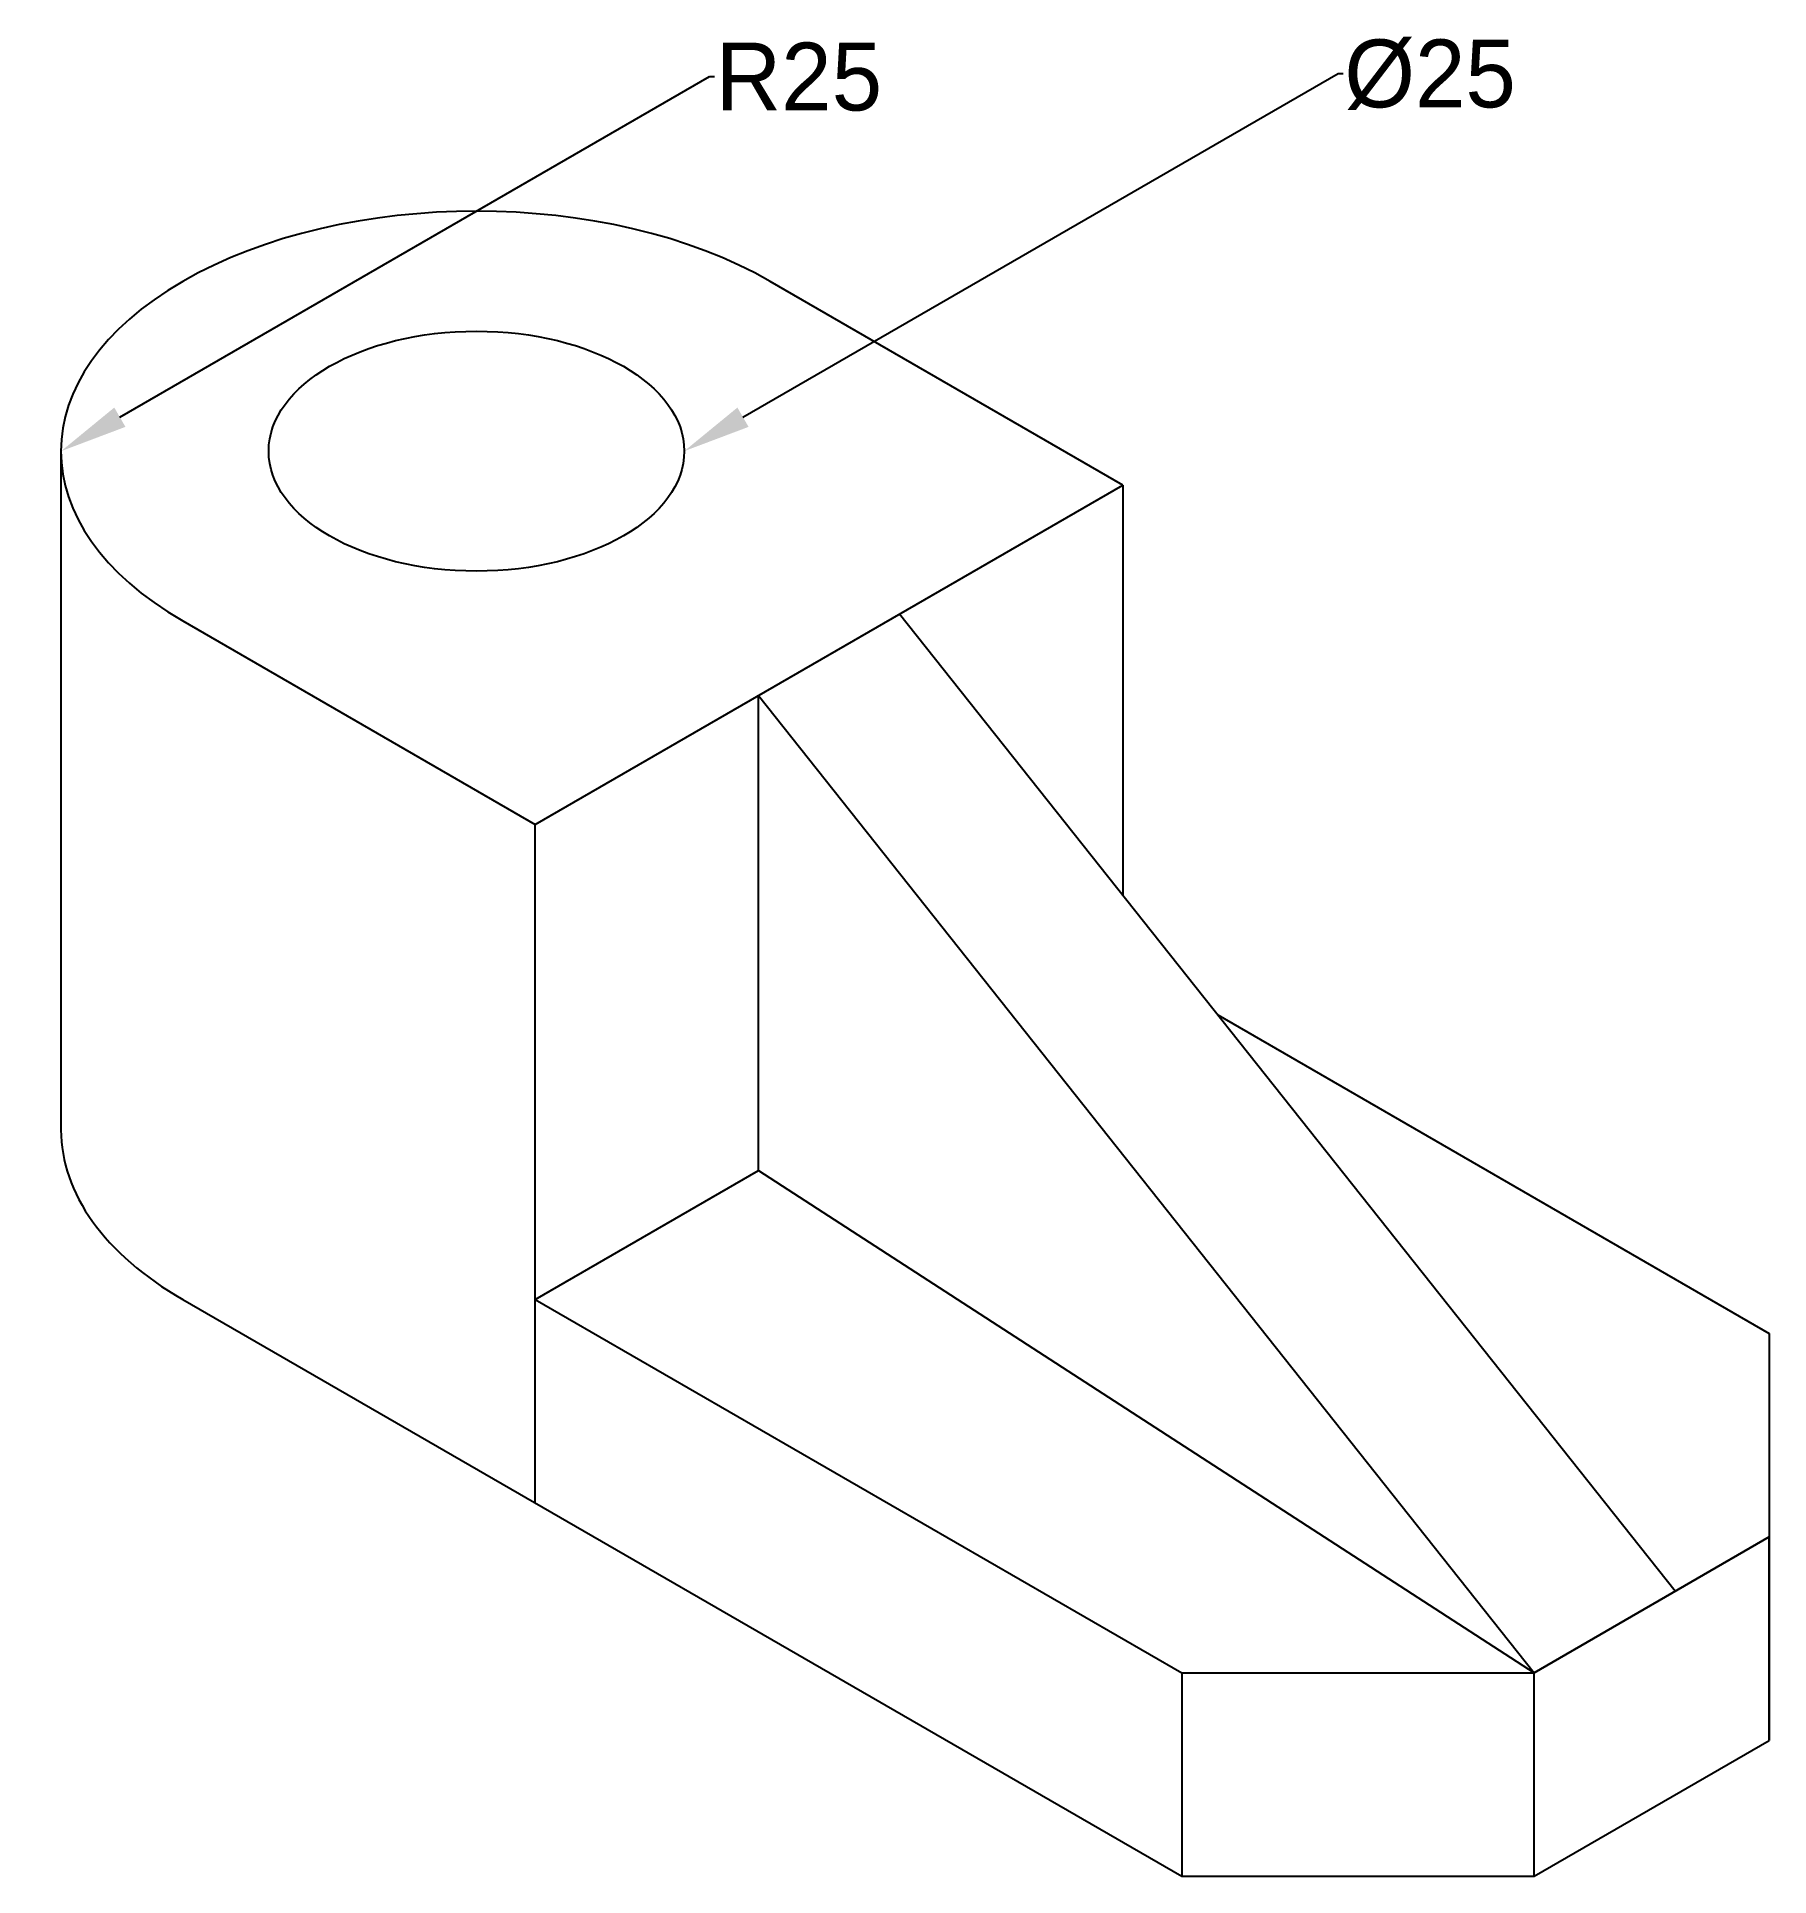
# Model space of a CAD drawing. Header units: metres. Extents: x -11 to 117, y 20 to 156.
import ezdxf
from ezdxf import colors
from ezdxf.entities.mleader import LeaderData, LeaderLine
from ezdxf.math import Vec2, Vec3

# ---------------------------------------------------------------- set-up
doc = ezdxf.new("R2010")
doc.units = ezdxf.units.M
doc.header["$MEASUREMENT"] = 0

msp = doc.modelspace()

# ---------------------------------------------------------------- linework, layer by layer
for p, q in [((69.03, 122.83), (43.04, 137.83)), ((-9.22, 75.33), (-9.22, 125.33)), ((25.72, 97.83), (69.03, 122.83)), ((69.03, 122.83), (69.03, 92.61)), ((-0.26, 112.83), (25.72, 97.83)), ((109.73, 41.33), (52.57, 113.33)), ((42.18, 72.33), (42.18, 107.33)), ((42.18, 107.33), (99.34, 35.33)), ((25.72, 47.83), (25.72, 97.83)), ((76.02, 83.8), (116.66, 60.33)), ((25.72, 62.83), (42.18, 72.33)), ((42.18, 72.33), (99.34, 35.33)), ((-0.26, 62.83), (73.36, 20.33)), ((25.72, 47.83), (25.72, 62.83)), ((25.72, 62.83), (73.36, 35.33)), ((116.66, 60.33), (116.66, 45.33)), ((116.66, 45.33), (99.34, 35.33)), ((99.34, 35.33), (116.66, 45.33)), ((116.66, 45.33), (116.66, 30.33)), ((116.66, 45.33), (116.66, 30.33)), ((116.66, 30.33), (116.66, 45.33)), ((99.34, 35.33), (109.73, 41.33)), ((73.36, 35.33), (73.36, 20.33)), ((73.36, 35.33), (99.34, 35.33)), ((99.34, 20.33), (99.34, 35.33)), ((99.34, 20.33), (116.66, 30.33)), ((73.36, 20.33), (99.34, 20.33))]:
    msp.add_line(p, q)
for centre, start_param in [((21.39, 125.33), 3.926991), ((21.39, 75.33), 6.283185)]:
    msp.add_ellipse(centre, major_axis=(-30.62, 0), ratio=0.57735, start_param=start_param, end_param=7.068583)
msp.add_ellipse((21.39, 125.33), major_axis=(-15.31, 0), ratio=0.57735)

# ---------------------------------------------------------------- leaders
ml = msp.add_multileader_mtext('Standard')
ml.set_content('%%C25', color=256)
ml.set_leader_properties()
ml.build(insert=Vec2(0, 0))
ml.multileader.update_dxf_attribs({"text_right_attachment_type": 6, "dogleg_length": 0.36, "arrow_head_size": 5})
ctx = ml.context
ctx.base_point, ctx.char_height, ctx.arrow_head_size, ctx.landing_gap_size, ctx.plane_origin = Vec3(85.26, 153.16), 5, 5, 0.09, Vec3(36.7, 125.33)
ctx.right_attachment = 6
notes = []
notes.append((ctx, [(0, (1, 1, 0), (84.9, 153.16), (1, 0), 0.36, [(0, [(36.7, 125.33)], 0, [])])]))
ctx.mtext.insert, ctx.mtext.flow_direction = Vec3(85.35, 155.66), 5
ml = msp.add_multileader_mtext('Standard')
ml.set_content('R25', color=256)
ml.set_leader_properties()
ml.build(insert=Vec2(0, 0))
ml.multileader.update_dxf_attribs({"text_right_attachment_type": 6, "dogleg_length": 0.36, "arrow_head_size": 5})
ctx = ml.context
ctx.base_point, ctx.char_height, ctx.arrow_head_size, ctx.landing_gap_size, ctx.plane_origin = Vec3(38.93, 152.93), 5, 5, 0.09, Vec3(-9.22, 125.33)
ctx.right_attachment = 6
notes.append((ctx, [(0, (1, 1, 0), (38.57, 152.93), (1, 0), 0.36, [(0, [(-9.22, 125.33)], 0, [])])]))
ctx.mtext.insert, ctx.mtext.flow_direction = Vec3(39.02, 155.43), 5
for ctx, leaders in notes:
    for number, flags, end, landing, length, lines in leaders:
        leader = LeaderData()
        leader.index, (leader.has_last_leader_line, leader.has_dogleg_vector, leader.attachment_direction) = number, flags
        leader.last_leader_point, leader.dogleg_vector, leader.dogleg_length = Vec3(end), Vec3(landing), length
        for number, points, colour, breaks in lines:
            line = LeaderLine()
            line.index, line.vertices, line.color, line.breaks = number, Vec3.list(points), colors.encode_raw_color(colour), breaks
            leader.lines.append(line)
        ctx.leaders.append(leader)

doc.saveas('drawing.dxf')
